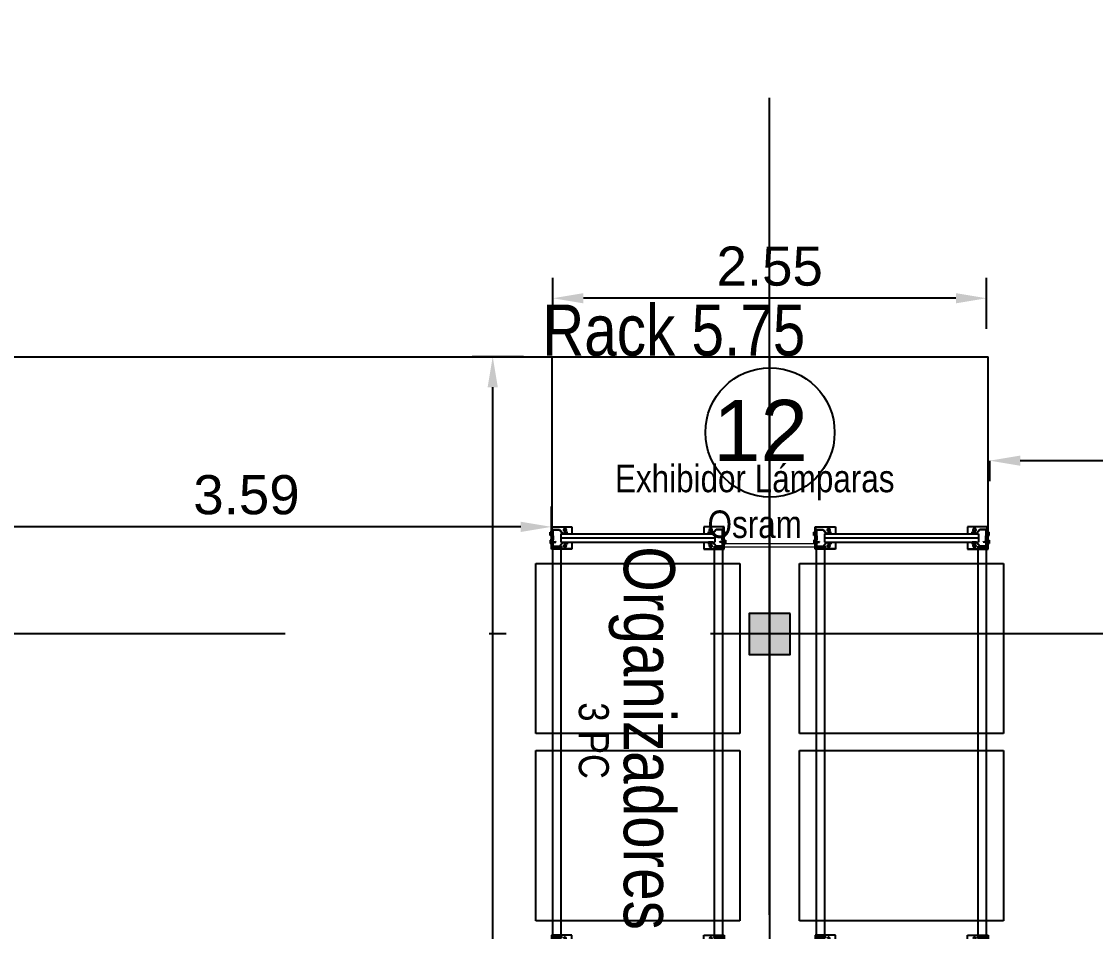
# Model space of a CAD drawing. Header units: metres. Extents: x 0 to 8715937, y -236336 to 216.
# Drawn here: x 136.25 to 142.56, y 85.28 to 90.63 of the extents above; entities that cross this region are included whole.
import ezdxf

# ---------------------------------------------------------------- set-up
doc = ezdxf.new("R2010")
doc.units = ezdxf.units.M
doc.header["$MEASUREMENT"] = 0
doc.header["$PDMODE"] = 3
doc.linetypes.add('ACAD_ISO10W100', pattern=[18, 12, -3, 0, -3])
for name, color, linetype in [('0-BLOCK-EQUIPAMIENTO', 7, 'Continuous'), ('0-BLOCK-ESTRUCTURA', 7, 'Continuous'), ('AAA BAST', 5, 'Continuous'), ('AAA CONECT', 3, 'Continuous'), ('AAA LARG', 1, 'Continuous'), ('AAA PALLETS', 7, 'Continuous'), ('AAA TEXTO', 7, 'Continuous'), ('COLUMNAS', 210, 'Continuous'), ('COLUMNAS HATCH', 251, 'Continuous'), ('COTAS INTERIORES', 2, 'Continuous'), ('EJES', 251, 'ACAD_ISO10W100'), ('INSTALACIONES', 165, 'Continuous'), ('TEXTO', 7, 'Continuous')]:
    doc.layers.add(name, color=color, linetype=linetype)
doc.styles.add('AR', font='arial.ttf')
doc.styles.get("Standard").update_dxf_attribs({"font": 'arial.ttf'})
doc.dimstyles.new('CotaLoc0', dxfattribs={"dimtxt": 0.23, "dimasz": 0.18, "dimexe": 0.12, "dimexo": 0.37, "dimgap": 0.07, "dimtad": 1, "dimzin": 0, "dimdsep": 46, "dimtxsty": 'AR', "dimcen": 0.9, "dimclrd": 251, "dimclre": 251, "dimadec": 0, "dimazin": 0, "dimtfac": 1, "dimtofl": 0, "dimtmove": 1, "dimatfit": 3, "dimfxl": 0.18, "dimtolj": 1, "dimtzin": 0, "dimarcsym": 1})

# ---------------------------------------------------------------- blocks, each defined once
blk = doc.blocks.new('COLUMNA 0.24 x 0.24')
at = {"layer": 'COLUMNAS HATCH', "ltscale": 0.1}
blk.add_hatch(color=256, dxfattribs=at).paths.add_polyline_path([(0, 0.24), (0.24, 0.24), (0.24, 0), (0, 0)])
at = {"layer": 'COLUMNAS', "ltscale": 0.1}
blk.add_lwpolyline([(0, 0.24), (0.24, 0.24), (0.24, 0), (0, 0)], close=True, dxfattribs=at)
blk = doc.blocks.new('DPM-ESTRUCTURA')
at = {"layer": 'EJES', "ltscale": 0.4}
for p, q in [((52.9278, 41.5801), (52.9278, 112.3301)), ((108.48, 87.0301), (16.48, 87.0301))]:
    blk.add_line(p, q, dxfattribs=at)
at = {"layer": 'COLUMNAS', "xscale": -1}
blk.add_blockref('COLUMNA 0.24 x 0.24', (53.0478, 86.9101), dxfattribs=at)
blk = doc.blocks.new('1A MODULO SIMPLE')
at = {"layer": 'AAA BAST'}
for points in [[(-2.1307, 1.015), (-2.1307, 1.017), (-2.1407, 1.017), (-2.1407, 1.04), (-2.1167, 1.06), (-2.1167, 1.1), (-2.1567, 1.1), (-2.1567, 1.098), (-2.1767, 1.098), (-2.1767, 1.1), (-2.2167, 1.1), (-2.2167, 1.06), (-2.1927, 1.04), (-2.1927, 1.017), (-2.2027, 1.017), (-2.2027, 1.015), (-2.1907, 1.015), (-2.1907, 1.0409), (-2.2147, 1.0609), (-2.2147, 1.098), (-2.1787, 1.098), (-2.1787, 1.096), (-2.1547, 1.096), (-2.1547, 1.098), (-2.1187, 1.098), (-2.1187, 1.0609), (-2.1427, 1.0409), (-2.1427, 1.015)], [(0.1973, 1.015), (0.1973, 1.017), (0.2073, 1.017), (0.2073, 1.04), (0.1833, 1.06), (0.1833, 1.1), (0.2233, 1.1), (0.2233, 1.098), (0.2433, 1.098), (0.2433, 1.1), (0.2833, 1.1), (0.2833, 1.06), (0.2593, 1.04), (0.2593, 1.017), (0.2693, 1.017), (0.2693, 1.015), (0.2573, 1.015), (0.2573, 1.0409), (0.2813, 1.0609), (0.2813, 1.098), (0.2453, 1.098), (0.2453, 1.096), (0.2213, 1.096), (0.2213, 1.098), (0.1853, 1.098), (0.1853, 1.0609), (0.2093, 1.0409), (0.2093, 1.015)], [(-2.1307, 0.185), (-2.1307, 0.183), (-2.1407, 0.183), (-2.1407, 0.16), (-2.1167, 0.14), (-2.1167, 0.1), (-2.1567, 0.1), (-2.1567, 0.102), (-2.1767, 0.102), (-2.1767, 0.1), (-2.2167, 0.1), (-2.2167, 0.14), (-2.1927, 0.16), (-2.1927, 0.183), (-2.2027, 0.183), (-2.2027, 0.185), (-2.1907, 0.185), (-2.1907, 0.1591), (-2.2147, 0.1391), (-2.2147, 0.102), (-2.1787, 0.102), (-2.1787, 0.104), (-2.1547, 0.104), (-2.1547, 0.102), (-2.1187, 0.102), (-2.1187, 0.1391), (-2.1427, 0.1591), (-2.1427, 0.185)], [(0.1973, 0.185), (0.1973, 0.183), (0.2073, 0.183), (0.2073, 0.16), (0.1833, 0.14), (0.1833, 0.1), (0.2233, 0.1), (0.2233, 0.102), (0.2433, 0.102), (0.2433, 0.1), (0.2833, 0.1), (0.2833, 0.14), (0.2593, 0.16), (0.2593, 0.183), (0.2693, 0.183), (0.2693, 0.185), (0.2573, 0.185), (0.2573, 0.1591), (0.2813, 0.1391), (0.2813, 0.102), (0.2453, 0.102), (0.2453, 0.104), (0.2213, 0.104), (0.2213, 0.102), (0.1853, 0.102), (0.1853, 0.1391), (0.2093, 0.1591), (0.2093, 0.185)]]:
    blk.add_hatch(color=251, dxfattribs=at).paths.add_polyline_path(points)
at = {"layer": 'AAA BAST', "color": 251}
for p, q in [((-2.2167, 1.1082), (-2.2317, 1.1082)), ((-2.2317, 1.1082), (-2.2317, 0.9882)), ((-2.2167, 1.1032), (-2.2317, 1.1032)), ((-2.1167, 1.1082), (-2.2167, 1.1082)), ((-2.2167, 1.1082), (-2.2167, 1.1032)), ((-2.2167, 1.1032), (-2.1167, 1.1032)), ((-2.1767, 1.1), (-2.2167, 1.1)), ((-2.2167, 1.1), (-2.2167, 1.06)), ((-2.2147, 1.098), (-2.2147, 1.0609)), ((-2.1787, 1.098), (-2.2147, 1.098)), ((-2.2067, 1.1), (-2.2067, 1.1032)), ((-2.2067, 1.1032), (-2.1737, 1.1032)), ((-2.1802, 1.1152), (-2.2002, 1.1152)), ((-2.2002, 1.1082), (-2.2002, 1.1152)), ((-2.1902, 1.1082), (-2.1902, 1.1152)), ((-2.1802, 1.1082), (-2.1802, 1.1152)), ((-2.1787, 1.098), (-2.1787, 1.096)), ((-2.1547, 1.096), (-2.1787, 1.096)), ((-2.1767, 1.1), (-2.1767, 1.098)), ((-2.1767, 1.1), (-2.1737, 1.1)), ((-2.1567, 1.098), (-2.1767, 1.098)), ((-2.1737, 1.1), (-2.1737, 1.1032)), ((-2.1597, 1.1), (-2.1597, 1.1032)), ((-2.1567, 1.1), (-2.1597, 1.1)), ((-2.1167, 1.1), (-2.1567, 1.1)), ((-2.1567, 1.1), (-2.1567, 1.098)), ((-2.1187, 1.098), (-2.1547, 1.098)), ((-2.1547, 1.098), (-2.1547, 1.096)), ((-2.1532, 1.1152), (-2.1332, 1.1152)), ((-2.1532, 1.1082), (-2.1532, 1.1152)), ((-2.1432, 1.1082), (-2.1432, 1.1152)), ((-2.1332, 1.1082), (-2.1332, 1.1152)), ((-2.1267, 1.1), (-2.1267, 1.1032)), ((-2.1187, 1.098), (-2.1187, 1.0609)), ((-2.1167, 1.1032), (-2.1167, 1.1082)), ((-2.1017, 1.1082), (-2.1167, 1.1082)), ((-2.1167, 1.1032), (-2.1017, 1.1032)), ((-2.1167, 1.1), (-2.1167, 1.06)), ((-2.1017, 0.9882), (-2.1017, 1.1082)), ((0.1683, 0.9882), (0.1683, 1.1082)), ((0.1683, 1.1082), (0.1833, 1.1082)), ((0.1833, 1.1032), (0.1683, 1.1032)), ((0.1833, 1.1032), (0.1833, 1.1082)), ((0.1833, 1.1082), (0.2833, 1.1082)), ((0.2833, 1.1032), (0.1833, 1.1032)), ((0.1833, 1.1), (0.2233, 1.1)), ((0.1833, 1.1), (0.1833, 1.06)), ((0.1853, 1.098), (0.1853, 1.0609)), ((0.1853, 1.098), (0.2213, 1.098)), ((0.1933, 1.1), (0.1933, 1.1032)), ((0.2198, 1.1152), (0.1998, 1.1152)), ((0.1998, 1.1082), (0.1998, 1.1152)), ((0.2098, 1.1082), (0.2098, 1.1152)), ((0.2198, 1.1082), (0.2198, 1.1152)), ((0.2213, 1.098), (0.2213, 1.096)), ((0.2213, 1.096), (0.2453, 1.096)), ((0.2233, 1.1), (0.2233, 1.098)), ((0.2233, 1.1), (0.2263, 1.1)), ((0.2233, 1.098), (0.2433, 1.098)), ((0.2263, 1.1), (0.2263, 1.1032)), ((0.2403, 1.1), (0.2403, 1.1032)), ((0.2733, 1.1032), (0.2403, 1.1032)), ((0.2433, 1.1), (0.2403, 1.1)), ((0.2433, 1.1), (0.2833, 1.1)), ((0.2433, 1.1), (0.2433, 1.098)), ((0.2453, 1.098), (0.2813, 1.098)), ((0.2453, 1.098), (0.2453, 1.096)), ((0.2468, 1.1152), (0.2668, 1.1152)), ((0.2468, 1.1082), (0.2468, 1.1152)), ((0.2568, 1.1082), (0.2568, 1.1152)), ((0.2668, 1.1082), (0.2668, 1.1152)), ((0.2733, 1.1), (0.2733, 1.1032)), ((0.2813, 1.098), (0.2813, 1.0609)), ((0.2833, 1.1082), (0.2833, 1.1032)), ((0.2833, 1.1082), (0.2983, 1.1082)), ((0.2833, 1.1032), (0.2983, 1.1032)), ((0.2833, 1.1), (0.2833, 1.06)), ((0.2983, 1.1082), (0.2983, 0.9882)), ((-2.2167, 1.06), (-2.1927, 1.04)), ((-2.2147, 1.0609), (-2.1907, 1.0409)), ((-2.1927, 1.017), (-2.2027, 1.017)), ((-2.2027, 1.017), (-2.2027, 1.015)), ((-2.1907, 1.015), (-2.2027, 1.015)), ((-2.1927, 1.036), (-2.1977, 1.036)), ((-2.1977, 1.021), (-2.1977, 1.036)), ((-2.1927, 1.0285), (-2.1977, 1.0285)), ((-2.1927, 1.021), (-2.1977, 1.021)), ((-2.1927, 1.04), (-2.1927, 1.017)), ((-2.1907, 1.053), (-2.1667, 1.053)), ((-2.1907, 0.147), (-2.1907, 1.053)), ((-2.1907, 1.0409), (-2.1907, 1.015)), ((-2.1667, 1.053), (-2.1427, 1.053)), ((-2.1667, 0.147), (-2.1667, 1.053)), ((-2.1187, 1.0609), (-2.1427, 1.0409)), ((-2.1427, 0.147), (-2.1427, 1.053)), ((-2.1427, 1.0409), (-2.1427, 1.015)), ((-2.1427, 1.015), (-2.1307, 1.015)), ((-2.1167, 1.06), (-2.1407, 1.04)), ((-2.1407, 1.04), (-2.1407, 1.017)), ((-2.1357, 1.036), (-2.1407, 1.036)), ((-2.1407, 1.021), (-2.1407, 1.036)), ((-2.1357, 1.0285), (-2.1407, 1.0285)), ((-2.1357, 1.021), (-2.1407, 1.021)), ((-2.1407, 1.017), (-2.1307, 1.017)), ((-2.1357, 1.021), (-2.1357, 1.036)), ((-2.1357, 1.0328), (-2.1307, 1.0328)), ((-2.1357, 1.0243), (-2.1307, 1.0243)), ((-2.1307, 1.0243), (-2.1307, 1.0328)), ((-2.1307, 1.015), (-2.1307, 1.017)), ((0.1833, 1.06), (0.2073, 1.04)), ((0.1853, 1.0609), (0.2093, 1.0409)), ((0.2023, 1.0328), (0.1973, 1.0328)), ((0.1973, 1.0243), (0.1973, 1.0328)), ((0.2023, 1.0243), (0.1973, 1.0243)), ((0.2073, 1.017), (0.1973, 1.017)), ((0.1973, 1.015), (0.1973, 1.017)), ((0.2093, 1.015), (0.1973, 1.015)), ((0.2023, 1.036), (0.2073, 1.036)), ((0.2023, 1.021), (0.2023, 1.036)), ((0.2023, 1.0285), (0.2073, 1.0285)), ((0.2023, 1.021), (0.2073, 1.021)), ((0.2073, 1.04), (0.2073, 1.017)), ((0.2073, 1.021), (0.2073, 1.036)), ((0.2333, 1.053), (0.2093, 1.053)), ((0.2093, 0.147), (0.2093, 1.053)), ((0.2093, 1.0409), (0.2093, 1.015)), ((0.2573, 1.053), (0.2333, 1.053)), ((0.2333, 0.147), (0.2333, 1.053)), ((0.2813, 1.0609), (0.2573, 1.0409)), ((0.2573, 0.147), (0.2573, 1.053)), ((0.2573, 1.0409), (0.2573, 1.015)), ((0.2573, 1.015), (0.2693, 1.015)), ((0.2833, 1.06), (0.2593, 1.04)), ((0.2593, 1.04), (0.2593, 1.017)), ((0.2593, 1.036), (0.2643, 1.036)), ((0.2593, 1.0285), (0.2643, 1.0285)), ((0.2593, 1.021), (0.2643, 1.021)), ((0.2593, 1.017), (0.2693, 1.017)), ((0.2643, 1.021), (0.2643, 1.036)), ((0.2693, 1.017), (0.2693, 1.015)), ((-2.2317, 0.9882), (-2.1907, 0.9882)), ((-2.1427, 0.9882), (-2.1017, 0.9882)), ((0.2093, 0.9882), (0.1683, 0.9882)), ((0.2983, 0.9882), (0.2573, 0.9882)), ((-2.2317, 0.0918), (-2.2317, 0.2118)), ((-2.2317, 0.2118), (-2.1907, 0.2118)), ((-2.1427, 0.2118), (-2.1017, 0.2118)), ((-2.1017, 0.2118), (-2.1017, 0.0918)), ((0.2093, 0.2118), (0.1683, 0.2118)), ((0.1683, 0.2118), (0.1683, 0.0918)), ((0.2983, 0.2118), (0.2573, 0.2118)), ((0.2983, 0.0918), (0.2983, 0.2118)), ((-2.2167, 0.14), (-2.1927, 0.16)), ((-2.2167, 0.1), (-2.2167, 0.14)), ((-2.2147, 0.1391), (-2.1907, 0.1591)), ((-2.2147, 0.102), (-2.2147, 0.1391)), ((-2.1907, 0.185), (-2.2027, 0.185)), ((-2.2027, 0.183), (-2.2027, 0.185)), ((-2.1927, 0.183), (-2.2027, 0.183)), ((-2.1927, 0.1801), (-2.1977, 0.1801)), ((-2.1977, 0.1651), (-2.1977, 0.1801)), ((-2.1927, 0.1726), (-2.1977, 0.1726)), ((-2.1927, 0.1651), (-2.1977, 0.1651)), ((-2.1927, 0.16), (-2.1927, 0.183)), ((-2.1907, 0.1591), (-2.1907, 0.185)), ((-2.1907, 0.147), (-2.1667, 0.147)), ((-2.1667, 0.147), (-2.1427, 0.147)), ((-2.1427, 0.1591), (-2.1427, 0.185)), ((-2.1427, 0.185), (-2.1307, 0.185)), ((-2.1187, 0.1391), (-2.1427, 0.1591)), ((-2.1407, 0.16), (-2.1407, 0.183)), ((-2.1407, 0.183), (-2.1307, 0.183)), ((-2.1357, 0.1801), (-2.1407, 0.1801)), ((-2.1407, 0.1651), (-2.1407, 0.1801)), ((-2.1357, 0.1726), (-2.1407, 0.1726)), ((-2.1357, 0.1651), (-2.1407, 0.1651)), ((-2.1167, 0.14), (-2.1407, 0.16)), ((-2.1357, 0.1651), (-2.1357, 0.1801)), ((-2.1357, 0.1768), (-2.1307, 0.1768)), ((-2.1357, 0.1683), (-2.1307, 0.1683)), ((-2.1307, 0.185), (-2.1307, 0.183)), ((-2.1307, 0.1683), (-2.1307, 0.1768)), ((-2.1187, 0.102), (-2.1187, 0.1391)), ((-2.1167, 0.1), (-2.1167, 0.14)), ((0.1833, 0.14), (0.2073, 0.16)), ((0.1833, 0.1), (0.1833, 0.14)), ((0.1853, 0.1391), (0.2093, 0.1591)), ((0.1853, 0.102), (0.1853, 0.1391)), ((0.2093, 0.185), (0.1973, 0.185)), ((0.1973, 0.185), (0.1973, 0.183)), ((0.2073, 0.183), (0.1973, 0.183)), ((0.2023, 0.1768), (0.1973, 0.1768)), ((0.1973, 0.1683), (0.1973, 0.1768)), ((0.2023, 0.1683), (0.1973, 0.1683)), ((0.2023, 0.1801), (0.2073, 0.1801)), ((0.2023, 0.1651), (0.2023, 0.1801)), ((0.2023, 0.1726), (0.2073, 0.1726)), ((0.2023, 0.1651), (0.2073, 0.1651)), ((0.2073, 0.16), (0.2073, 0.183)), ((0.2073, 0.1651), (0.2073, 0.1801)), ((0.2093, 0.1591), (0.2093, 0.185)), ((0.2333, 0.147), (0.2093, 0.147)), ((0.2573, 0.147), (0.2333, 0.147)), ((0.2573, 0.1591), (0.2573, 0.185)), ((0.2573, 0.185), (0.2693, 0.185)), ((0.2813, 0.1391), (0.2573, 0.1591)), ((0.2593, 0.16), (0.2593, 0.183)), ((0.2593, 0.183), (0.2693, 0.183)), ((0.2593, 0.1801), (0.2643, 0.1801)), ((0.2593, 0.1726), (0.2643, 0.1726)), ((0.2593, 0.1651), (0.2643, 0.1651)), ((0.2833, 0.14), (0.2593, 0.16)), ((0.2643, 0.1651), (0.2643, 0.1801)), ((0.2693, 0.183), (0.2693, 0.185)), ((0.2813, 0.102), (0.2813, 0.1391)), ((0.2833, 0.1), (0.2833, 0.14)), ((-2.2167, 0.0968), (-2.2317, 0.0968)), ((-2.2167, 0.0918), (-2.2317, 0.0918)), ((-2.1767, 0.1), (-2.2167, 0.1)), ((-2.2167, 0.0968), (-2.1167, 0.0968)), ((-2.2167, 0.0918), (-2.2167, 0.0968)), ((-2.1167, 0.0918), (-2.2167, 0.0918)), ((-2.1787, 0.102), (-2.2147, 0.102)), ((-2.2067, 0.1), (-2.2067, 0.0968)), ((-2.2067, 0.0968), (-2.1737, 0.0968)), ((-2.2002, 0.0918), (-2.2002, 0.0848)), ((-2.1802, 0.0848), (-2.2002, 0.0848)), ((-2.1902, 0.0918), (-2.1902, 0.0848)), ((-2.1802, 0.0918), (-2.1802, 0.0848)), ((-2.1787, 0.102), (-2.1787, 0.104)), ((-2.1547, 0.104), (-2.1787, 0.104)), ((-2.1567, 0.102), (-2.1767, 0.102)), ((-2.1767, 0.1), (-2.1767, 0.102)), ((-2.1767, 0.1), (-2.1737, 0.1)), ((-2.1737, 0.1), (-2.1737, 0.0968)), ((-2.1597, 0.1), (-2.1597, 0.0968)), ((-2.1567, 0.1), (-2.1597, 0.1)), ((-2.1567, 0.1), (-2.1567, 0.102)), ((-2.1167, 0.1), (-2.1567, 0.1)), ((-2.1547, 0.102), (-2.1547, 0.104)), ((-2.1187, 0.102), (-2.1547, 0.102)), ((-2.1532, 0.0918), (-2.1532, 0.0848)), ((-2.1532, 0.0848), (-2.1332, 0.0848)), ((-2.1432, 0.0918), (-2.1432, 0.0848)), ((-2.1332, 0.0918), (-2.1332, 0.0848)), ((-2.1267, 0.1), (-2.1267, 0.0968)), ((-2.1167, 0.0968), (-2.1167, 0.0918)), ((-2.1167, 0.0968), (-2.1017, 0.0968)), ((-2.1017, 0.0918), (-2.1167, 0.0918)), ((0.1833, 0.0968), (0.1683, 0.0968)), ((0.1683, 0.0918), (0.1833, 0.0918)), ((0.1833, 0.1), (0.2233, 0.1)), ((0.2833, 0.0968), (0.1833, 0.0968)), ((0.1833, 0.0968), (0.1833, 0.0918)), ((0.1833, 0.0918), (0.2833, 0.0918)), ((0.1853, 0.102), (0.2213, 0.102)), ((0.1933, 0.1), (0.1933, 0.0968)), ((0.1998, 0.0918), (0.1998, 0.0848)), ((0.2198, 0.0848), (0.1998, 0.0848)), ((0.2098, 0.0918), (0.2098, 0.0848)), ((0.2198, 0.0918), (0.2198, 0.0848)), ((0.2213, 0.102), (0.2213, 0.104)), ((0.2213, 0.104), (0.2453, 0.104)), ((0.2233, 0.102), (0.2433, 0.102)), ((0.2233, 0.1), (0.2233, 0.102)), ((0.2233, 0.1), (0.2263, 0.1)), ((0.2263, 0.1), (0.2263, 0.0968)), ((0.2403, 0.1), (0.2403, 0.0968)), ((0.2433, 0.1), (0.2403, 0.1)), ((0.2733, 0.0968), (0.2403, 0.0968)), ((0.2433, 0.1), (0.2433, 0.102)), ((0.2433, 0.1), (0.2833, 0.1)), ((0.2453, 0.102), (0.2453, 0.104)), ((0.2453, 0.102), (0.2813, 0.102)), ((0.2468, 0.0918), (0.2468, 0.0848)), ((0.2468, 0.0848), (0.2668, 0.0848)), ((0.2568, 0.0918), (0.2568, 0.0848)), ((0.2668, 0.0918), (0.2668, 0.0848)), ((0.2733, 0.1), (0.2733, 0.0968)), ((0.2833, 0.0918), (0.2833, 0.0968)), ((0.2833, 0.0968), (0.2983, 0.0968)), ((0.2833, 0.0918), (0.2983, 0.0918))]:
    blk.add_line(p, q, dxfattribs=at)
for centre in [(-2.2141, 1.0285), (-2.1192, 1.0285), (0.1859, 1.0285), (0.2808, 1.0285), (-2.2141, 0.1715), (-2.1192, 0.1715), (0.1859, 0.1715), (0.2808, 0.1715)]:
    blk.add_circle(centre, 0.0075, dxfattribs=at)
at = {"layer": 'AAA LARG', "color": 251}
for p, q in [((-2.1407, 1.105), (-2.1454, 1.0829)), ((-2.1422, 1.0822), (-2.1454, 1.0829)), ((-2.1381, 1.1018), (-2.1422, 1.0822)), ((-2.1407, 1.105), (-2.1117, 1.105)), ((-2.1149, 1.1018), (-2.1381, 1.1018)), ((-2.1149, 1.045), (-2.1149, 1.1018)), ((-2.1117, 1.105), (-2.1117, 1.045)), ((-2.1117, 1.1), (0.1783, 1.1)), ((0.2073, 1.105), (0.1783, 1.105)), ((0.1783, 1.105), (0.1783, 1.045)), ((0.1815, 1.045), (0.1815, 1.1018)), ((0.1815, 1.1018), (0.2047, 1.1018)), ((0.2047, 1.1018), (0.2089, 1.0822)), ((0.2073, 1.105), (0.212, 1.0829)), ((0.2089, 1.0822), (0.212, 1.0829)), ((-2.1117, 1.045), (-2.1149, 1.045)), ((-2.1117, 1.05), (0.1783, 1.05)), ((0.1783, 1.045), (0.1815, 1.045)), ((-2.1117, 0.155), (-2.1149, 0.155)), ((-2.1149, 0.155), (-2.1149, 0.0982)), ((-2.1117, 0.095), (-2.1117, 0.155)), ((-2.1117, 0.15), (0.1783, 0.15)), ((0.1783, 0.095), (0.1783, 0.155)), ((0.1783, 0.155), (0.1815, 0.155)), ((0.1815, 0.155), (0.1815, 0.0982)), ((-2.1422, 0.1178), (-2.1454, 0.1171)), ((-2.1407, 0.095), (-2.1454, 0.1171)), ((-2.1381, 0.0982), (-2.1422, 0.1178)), ((-2.1407, 0.095), (-2.1117, 0.095)), ((-2.1149, 0.0982), (-2.1381, 0.0982)), ((-2.1117, 0.1), (0.1783, 0.1)), ((0.2073, 0.095), (0.1783, 0.095)), ((0.1815, 0.0982), (0.2047, 0.0982)), ((0.2047, 0.0982), (0.2089, 0.1178)), ((0.2073, 0.095), (0.212, 0.1171)), ((0.2089, 0.1178), (0.212, 0.1171))]:
    blk.add_line(p, q, dxfattribs=at)
at = {"layer": 'AAA PALLETS', "color": 251, "ltscale": 0.21}
for p, q in [((-1.0167, 1.2), (-2.0167, 1.2)), ((-2.0167, 1.2), (-2.0167, 0)), ((-1.0167, 0), (-1.0167, 1.2)), ((0.0833, 1.2), (-0.9167, 1.2)), ((-0.9167, 1.2), (-0.9167, 0)), ((0.0833, 0), (0.0833, 1.2)), ((-2.0167, 0), (-1.0167, 0)), ((-0.9167, 0), (0.0833, 0))]:
    blk.add_line(p, q, dxfattribs=at)
blk = doc.blocks.new('1A MODULO D FTE COL')
at = {"layer": 'AAA CONECT', "color": 251, "lineweight": 5}
for p, q in [((-2.213, 0.5973), (-2.2207, 0.5909)), ((-2.2207, 0.59), (-2.2207, -0.0409)), ((-2.2117, 0.5958), (-2.2187, 0.59)), ((-2.2187, 0.5484), (-2.2187, 0.59)), ((-2.213, 0.5973), (-2.2117, 0.5958)), ((0.187, 0.5973), (0.1793, 0.5909)), ((0.1793, 0.59), (0.1793, -0.0409)), ((0.1883, 0.5958), (0.1813, 0.59)), ((0.1813, 0.5484), (0.1813, 0.59)), ((0.187, 0.5973), (0.1883, 0.5958)), ((-2.2187, 0.5484), (-2.2057, 0.5484)), ((-2.2007, 0.5434), (-2.2057, 0.5484)), ((-2.2007, 0.5434), (-2.2007, 0.0066)), ((0.1813, 0.5484), (0.1943, 0.5484)), ((0.1993, 0.5434), (0.1943, 0.5484)), ((0.1993, 0.5434), (0.1993, 0.0066)), ((-2.2187, 0.0016), (-2.2187, -0.04)), ((-2.2187, 0.0016), (-2.2057, 0.0016)), ((-2.2007, 0.0066), (-2.2057, 0.0016)), ((0.1813, 0.0016), (0.1813, -0.04)), ((0.1813, 0.0016), (0.1943, 0.0016)), ((0.1993, 0.0066), (0.1943, 0.0016)), ((-2.213, -0.0473), (-2.2207, -0.0409)), ((-2.2117, -0.0458), (-2.2187, -0.04)), ((-2.213, -0.0473), (-2.2117, -0.0458)), ((0.187, -0.0473), (0.1793, -0.0409)), ((0.1883, -0.0458), (0.1813, -0.04)), ((0.187, -0.0473), (0.1883, -0.0458))]:
    blk.add_line(p, q, dxfattribs=at)
at = {"layer": 'AAA BAST', "color": 251, "lineweight": 5}
for p in [(0, 0.45), (0, -1.1)]:
    blk.add_blockref('1A MODULO SIMPLE', p, dxfattribs=at)
blk = doc.blocks.new('*D205')
at = {"layer": 'COTAS INTERIORES', "color": 251, "lineweight": -2, "ltscale": 0.1, "transparency": 16777216}
for p, q in [((51.6533, 88.8228), (51.6533, 89.1228)), ((54.2033, 88.8228), (54.2033, 89.1228)), ((54.0233, 89.0028), (51.8333, 89.0028))]:
    blk.add_line(p, q, dxfattribs=at)
at = {"layer": 'COTAS INTERIORES', "color": 251, "ltscale": 0.1, "transparency": 16777216}
for points in [[(51.8333, 89.0328), (51.8333, 88.9728), (51.6533, 89.0028)], [(54.0233, 89.0328), (54.0233, 88.9728), (54.2033, 89.0028)]]:
    blk.add_solid(points, dxfattribs=at)
at = {"layer": 'Defpoints', "color": 0, "ltscale": 0.1, "transparency": 16777216}
for p in [(51.6533, 89.0028), (51.6533, 87.6443), (54.2033, 87.6443)]:
    blk.add_point(p, dxfattribs=at)
at = {"layer": 'COTAS INTERIORES', "color": 0, "ltscale": 0.1, "transparency": 16777216, "insert": (52.9283, 89.1902), "char_height": 0.23, "attachment_point": 5, "style": 'AR'}
blk.add_mtext('\\A1;2.55', dxfattribs=at)
blk = doc.blocks.new('*D206')
at = {"layer": 'COTAS INTERIORES', "color": 251, "lineweight": -2, "ltscale": 0.1, "transparency": 16777216}
for p, q in [((54.2212, 88.0483), (54.2212, 87.9283)), ((57.6303, 88.0483), (54.4012, 88.0483)), ((57.8103, 88.0483), (57.8103, 87.9283))]:
    blk.add_line(p, q, dxfattribs=at)
at = {"layer": 'COTAS INTERIORES', "color": 251, "ltscale": 0.1, "transparency": 16777216}
for points in [[(54.4012, 88.0783), (54.4012, 88.0183), (54.2212, 88.0483)], [(57.6303, 88.0783), (57.6303, 88.0183), (57.8103, 88.0483)]]:
    blk.add_solid(points, dxfattribs=at)
at = {"layer": 'Defpoints', "color": 0, "ltscale": 0.1, "transparency": 16777216}
for p in [(54.2212, 88.0696), (54.2212, 88.0483), (57.8103, 88.0696)]:
    blk.add_point(p, dxfattribs=at)
at = {"layer": 'COTAS INTERIORES', "color": 0, "ltscale": 0.1, "transparency": 16777216, "insert": (56.0157, 88.2358), "char_height": 0.23, "attachment_point": 5, "style": 'AR'}
blk.add_mtext('\\A1;3.59', dxfattribs=at)
blk = doc.blocks.new('*D139')
at = {"layer": 'COTAS INTERIORES', "color": 251, "lineweight": -2, "ltscale": 0.1, "transparency": 16777216}
for p, q in [((135.7801, 87.6593), (135.7801, 87.7793)), ((139.3651, 87.6593), (139.3651, 87.7793)), ((139.1851, 87.6593), (135.9601, 87.6593))]:
    blk.add_line(p, q, dxfattribs=at)
at = {"layer": 'COTAS INTERIORES', "color": 251, "ltscale": 0.1, "transparency": 16777216}
for points in [[(135.9601, 87.6893), (135.9601, 87.6293), (135.7801, 87.6593)], [(139.1851, 87.6893), (139.1851, 87.6293), (139.3651, 87.6593)]]:
    blk.add_solid(points, dxfattribs=at)
at = {"layer": 'Defpoints', "color": 0, "ltscale": 0.1, "transparency": 16777216}
for p in [(135.7801, 87.6593), (135.7801, 87.6593), (139.3651, 87.6593)]:
    blk.add_point(p, dxfattribs=at)
at = {"layer": 'COTAS INTERIORES', "color": 0, "ltscale": 0.1, "transparency": 16777216, "insert": (137.5726, 87.8468), "char_height": 0.23, "attachment_point": 5, "style": 'AR'}
blk.add_mtext('\\A1;3.59', dxfattribs=at)
blk = doc.blocks.new('*D145')
at = {"layer": 'COTAS INTERIORES', "color": 251, "lineweight": -2, "ltscale": 0.1, "transparency": 16777216}
for p, q in [((139.2001, 88.6593), (138.9001, 88.6593)), ((139.0201, 72.3093), (139.0201, 88.4793)), ((139.2001, 72.1293), (138.9001, 72.1293))]:
    blk.add_line(p, q, dxfattribs=at)
at = {"layer": 'COTAS INTERIORES', "color": 251, "ltscale": 0.1, "transparency": 16777216}
for points in [[(138.9901, 88.4793), (139.0501, 88.4793), (139.0201, 88.6593)], [(138.9901, 72.3093), (139.0501, 72.3093), (139.0201, 72.1293)]]:
    blk.add_solid(points, dxfattribs=at)
at = {"layer": 'Defpoints', "color": 0, "ltscale": 0.1, "transparency": 16777216}
for p in [(139.0201, 88.6593), (140.6508, 88.6593), (140.6483, 72.1293)]:
    blk.add_point(p, dxfattribs=at)
at = {"layer": 'COTAS INTERIORES', "color": 0, "ltscale": 0.1, "transparency": 16777216, "insert": (138.8326, 80.3943), "char_height": 0.23, "attachment_point": 5, "rotation": 90, "style": 'AR'}
blk.add_mtext('\\A1;16.53', dxfattribs=at)
blk = doc.blocks.new('DPM-EQUIPAMIENTO')
at = {"layer": 'AAA TEXTO', "ltscale": 0.21}
blk.add_circle((52.9302, 88.2142), 0.3799, dxfattribs=at)
at = {"layer": 'INSTALACIONES', "ltscale": 0.1}
for p, q in [((51.6501, 87.6593), (51.6501, 88.6593)), ((51.6501, 88.6593), (54.2115, 88.6593)), ((54.2115, 87.6593), (54.2115, 88.6593))]:
    blk.add_line(p, q, dxfattribs=at)
at = {"layer": 'AAA BAST', "xscale": -1, "rotation": 270}
blk.add_blockref('1A MODULO D FTE COL', (52.6533, 87.3609), dxfattribs=at)
at = {"layer": 'TEXTO', "insert": (53.1536, 88.4055), "char_height": 0.35945, "attachment_point": 3}
blk.add_mtext_dynamic_manual_height_columns('12', width=0.346173, gutter_width=12.5, heights=[0], dxfattribs=at)
at = {"layer": 'COTAS INTERIORES', "ltscale": 0.1}
dim = blk.add_linear_dim(base=(51.6533, 89.0028), p1=(54.2033, 87.6443), p2=(51.6533, 87.6443), dimstyle='CotaLoc0', override={"dimfxlon": 1}, dxfattribs=at)
dim.commit()
dim.dimension.update_dxf_attribs({"geometry": '*D205', "text_midpoint": (52.9283, 89.1902)})
dim = blk.add_linear_dim(base=(54.2212, 88.0483), p1=(57.8103, 88.0696), p2=(54.2212, 88.0696), angle=180, dimstyle='CotaLoc0', override={"dimfxlon": 1}, dxfattribs=at)
dim.commit()
dim.dimension.update_dxf_attribs({"geometry": '*D206', "text_midpoint": (56.0157, 88.2358)})

msp = doc.modelspace()

# ---------------------------------------------------------------- hatches: boundary and pattern name
at = {"layer": 'AAA BAST'}
for points in [[(139.4583, 87.5583), (139.4563, 87.5583), (139.4563, 87.5683), (139.4333, 87.5683), (139.4133, 87.5443), (139.3733, 87.5443), (139.3733, 87.5843), (139.3753, 87.5843), (139.3753, 87.6043), (139.3733, 87.6043), (139.3733, 87.6443), (139.4133, 87.6443), (139.4333, 87.6203), (139.4563, 87.6203), (139.4563, 87.6303), (139.4583, 87.6303), (139.4583, 87.6183), (139.4324, 87.6183), (139.4124, 87.6423), (139.3753, 87.6423), (139.3753, 87.6063), (139.3773, 87.6063), (139.3773, 87.5823), (139.3753, 87.5823), (139.3753, 87.5463), (139.4124, 87.5463), (139.4324, 87.5703), (139.4583, 87.5703)], [(140.2883, 87.5583), (140.2903, 87.5583), (140.2903, 87.5683), (140.3133, 87.5683), (140.3333, 87.5443), (140.3733, 87.5443), (140.3733, 87.5843), (140.3713, 87.5843), (140.3713, 87.6043), (140.3733, 87.6043), (140.3733, 87.6443), (140.3333, 87.6443), (140.3133, 87.6203), (140.2903, 87.6203), (140.2903, 87.6303), (140.2883, 87.6303), (140.2883, 87.6183), (140.3142, 87.6183), (140.3342, 87.6423), (140.3713, 87.6423), (140.3713, 87.6063), (140.3693, 87.6063), (140.3693, 87.5823), (140.3713, 87.5823), (140.3713, 87.5463), (140.3342, 87.5463), (140.3142, 87.5703), (140.2883, 87.5703)], [(141.0083, 87.5583), (141.0063, 87.5583), (141.0063, 87.5683), (140.9833, 87.5683), (140.9633, 87.5443), (140.9233, 87.5443), (140.9233, 87.5843), (140.9253, 87.5843), (140.9253, 87.6043), (140.9233, 87.6043), (140.9233, 87.6443), (140.9633, 87.6443), (140.9833, 87.6203), (141.0063, 87.6203), (141.0063, 87.6303), (141.0083, 87.6303), (141.0083, 87.6183), (140.9824, 87.6183), (140.9624, 87.6423), (140.9253, 87.6423), (140.9253, 87.6063), (140.9273, 87.6063), (140.9273, 87.5823), (140.9253, 87.5823), (140.9253, 87.5463), (140.9624, 87.5463), (140.9824, 87.5703), (141.0083, 87.5703)], [(141.8383, 87.5583), (141.8403, 87.5583), (141.8403, 87.5683), (141.8633, 87.5683), (141.8833, 87.5443), (141.9233, 87.5443), (141.9233, 87.5843), (141.9213, 87.5843), (141.9213, 87.6043), (141.9233, 87.6043), (141.9233, 87.6443), (141.8833, 87.6443), (141.8633, 87.6203), (141.8403, 87.6203), (141.8403, 87.6303), (141.8383, 87.6303), (141.8383, 87.6183), (141.8642, 87.6183), (141.8842, 87.6423), (141.9213, 87.6423), (141.9213, 87.6063), (141.9193, 87.6063), (141.9193, 87.5823), (141.9213, 87.5823), (141.9213, 87.5463), (141.8842, 87.5463), (141.8642, 87.5703), (141.8383, 87.5703)]]:
    msp.add_hatch(color=251, dxfattribs=at).paths.add_polyline_path(points)

# ---------------------------------------------------------------- linework, layer by layer
at = {"ltscale": 0.1}
msp.add_lwpolyline([(122.6655, 88.6593), (140.6478, 88.6593), (140.6478, 72.1293), (122.6655, 72.1293)], close=True, dxfattribs=at)
at = {"layer": 'AAA BAST', "color": 251}
for p, q in [((139.3651, 87.6443), (139.3651, 87.6593)), ((139.3651, 87.6593), (139.4851, 87.6593)), ((139.3651, 87.5443), (139.3651, 87.6443)), ((139.3651, 87.6443), (139.3701, 87.6443)), ((139.3701, 87.6443), (139.3701, 87.6593)), ((139.3701, 87.6443), (139.3701, 87.5443)), ((139.3733, 87.6343), (139.3701, 87.6343)), ((139.3701, 87.6343), (139.3701, 87.6013)), ((139.3733, 87.6043), (139.3733, 87.6443)), ((139.3733, 87.6443), (139.4133, 87.6443)), ((139.3753, 87.6423), (139.4124, 87.6423)), ((139.3753, 87.6063), (139.3753, 87.6423)), ((139.4124, 87.6423), (139.4324, 87.6183)), ((139.4133, 87.6443), (139.4333, 87.6203)), ((139.4563, 87.6203), (139.4563, 87.6303)), ((139.4563, 87.6303), (139.4583, 87.6303)), ((139.4583, 87.6183), (139.4583, 87.6303)), ((139.4851, 87.6593), (139.4851, 87.6183)), ((140.3815, 87.6593), (140.2615, 87.6593)), ((140.2615, 87.6593), (140.2615, 87.6183)), ((140.2883, 87.6183), (140.2883, 87.6303)), ((140.2903, 87.6303), (140.2883, 87.6303)), ((140.2903, 87.6203), (140.2903, 87.6303)), ((140.3333, 87.6443), (140.3133, 87.6203)), ((140.3342, 87.6423), (140.3142, 87.6183)), ((140.3733, 87.6443), (140.3333, 87.6443)), ((140.3713, 87.6423), (140.3342, 87.6423)), ((140.3713, 87.6063), (140.3713, 87.6423)), ((140.3733, 87.6043), (140.3733, 87.6443)), ((140.3733, 87.6343), (140.3765, 87.6343)), ((140.3765, 87.6443), (140.3765, 87.6593)), ((140.3765, 87.6443), (140.3765, 87.5443)), ((140.3815, 87.6443), (140.3765, 87.6443)), ((140.3765, 87.6343), (140.3765, 87.6013)), ((140.3815, 87.6443), (140.3815, 87.6593)), ((140.3815, 87.5443), (140.3815, 87.6443)), ((140.9151, 87.6443), (140.9151, 87.6593)), ((140.9151, 87.6593), (141.0351, 87.6593)), ((140.9151, 87.5443), (140.9151, 87.6443)), ((140.9151, 87.6443), (140.9201, 87.6443)), ((140.9201, 87.6443), (140.9201, 87.6593)), ((140.9201, 87.6443), (140.9201, 87.5443)), ((140.9233, 87.6343), (140.9201, 87.6343)), ((140.9201, 87.6343), (140.9201, 87.6013)), ((140.9233, 87.6043), (140.9233, 87.6443)), ((140.9233, 87.6443), (140.9633, 87.6443)), ((140.9253, 87.6423), (140.9624, 87.6423)), ((140.9253, 87.6063), (140.9253, 87.6423)), ((140.9624, 87.6423), (140.9824, 87.6183)), ((140.9633, 87.6443), (140.9833, 87.6203)), ((141.0063, 87.6203), (141.0063, 87.6303)), ((141.0063, 87.6303), (141.0083, 87.6303)), ((141.0083, 87.6183), (141.0083, 87.6303)), ((141.0351, 87.6593), (141.0351, 87.6183)), ((141.9315, 87.6593), (141.8115, 87.6593)), ((141.8115, 87.6593), (141.8115, 87.6183)), ((141.8383, 87.6183), (141.8383, 87.6303)), ((141.8403, 87.6303), (141.8383, 87.6303)), ((141.8403, 87.6203), (141.8403, 87.6303)), ((141.8833, 87.6443), (141.8633, 87.6203)), ((141.8842, 87.6423), (141.8642, 87.6183)), ((141.9233, 87.6443), (141.8833, 87.6443)), ((141.9213, 87.6423), (141.8842, 87.6423)), ((141.9213, 87.6063), (141.9213, 87.6423)), ((141.9233, 87.6043), (141.9233, 87.6443)), ((141.9233, 87.6343), (141.9265, 87.6343)), ((141.9265, 87.6443), (141.9265, 87.6593)), ((141.9265, 87.6443), (141.9265, 87.5443)), ((141.9315, 87.6443), (141.9265, 87.6443)), ((141.9265, 87.6343), (141.9265, 87.6013)), ((141.9315, 87.6443), (141.9315, 87.6593)), ((141.9315, 87.5443), (141.9315, 87.6443)), ((139.3581, 87.6078), (139.3581, 87.6278)), ((139.3651, 87.6278), (139.3581, 87.6278)), ((139.3651, 87.6178), (139.3581, 87.6178)), ((139.3651, 87.6078), (139.3581, 87.6078)), ((139.3581, 87.5808), (139.3581, 87.5608)), ((139.3651, 87.5808), (139.3581, 87.5808)), ((139.3651, 87.5708), (139.3581, 87.5708)), ((139.3733, 87.6013), (139.3701, 87.6013)), ((139.3733, 87.5873), (139.3701, 87.5873)), ((139.3733, 87.6043), (139.3753, 87.6043)), ((139.3733, 87.6043), (139.3733, 87.6013)), ((139.3733, 87.5843), (139.3733, 87.5873)), ((139.3733, 87.5443), (139.3733, 87.5843)), ((139.3733, 87.5843), (139.3753, 87.5843)), ((139.3753, 87.6063), (139.3773, 87.6063)), ((139.3753, 87.5843), (139.3753, 87.6043)), ((139.3753, 87.5463), (139.3753, 87.5823)), ((139.3753, 87.5823), (139.3773, 87.5823)), ((139.3773, 87.5823), (139.3773, 87.6063)), ((139.4124, 87.5463), (139.4324, 87.5703)), ((139.4133, 87.5443), (139.4333, 87.5683)), ((139.4203, 87.6183), (139.4203, 87.5943)), ((139.4203, 87.6183), (140.3263, 87.6183)), ((139.4203, 87.5943), (139.4203, 87.5703)), ((139.4203, 87.5943), (140.3263, 87.5943)), ((139.4203, 87.5703), (140.3263, 87.5703)), ((139.4324, 87.6183), (139.4583, 87.6183)), ((139.4324, 87.5703), (139.4583, 87.5703)), ((139.4333, 87.6203), (139.4563, 87.6203)), ((139.4333, 87.5683), (139.4563, 87.5683)), ((139.4384, 87.6203), (139.4384, 87.6253)), ((139.4384, 87.6253), (139.4534, 87.6253)), ((139.4384, 87.5633), (139.4384, 87.5683)), ((139.4384, 87.5683), (139.4534, 87.5683)), ((139.4459, 87.6203), (139.4459, 87.6253)), ((139.4459, 87.5633), (139.4459, 87.5683)), ((139.4534, 87.6203), (139.4534, 87.6253)), ((139.4534, 87.5633), (139.4534, 87.5683)), ((139.4563, 87.5683), (139.4563, 87.5583)), ((139.4583, 87.5703), (139.4583, 87.5583)), ((139.4851, 87.5703), (139.4851, 87.5293)), ((140.2615, 87.5703), (140.2615, 87.5293)), ((140.3142, 87.6183), (140.2883, 87.6183)), ((140.3142, 87.5703), (140.2883, 87.5703)), ((140.2883, 87.5703), (140.2883, 87.5583)), ((140.3133, 87.6203), (140.2903, 87.6203)), ((140.3133, 87.5683), (140.2903, 87.5683)), ((140.2903, 87.5683), (140.2903, 87.5583)), ((140.2943, 87.6203), (140.2943, 87.6253)), ((140.2943, 87.6253), (140.3093, 87.6253)), ((140.2943, 87.5633), (140.2943, 87.5683)), ((140.2943, 87.5683), (140.3093, 87.5683)), ((140.3018, 87.6203), (140.3018, 87.6253)), ((140.3018, 87.5633), (140.3018, 87.5683)), ((140.3093, 87.6203), (140.3093, 87.6253)), ((140.3093, 87.5633), (140.3093, 87.5683)), ((140.3333, 87.5443), (140.3133, 87.5683)), ((140.3342, 87.5463), (140.3142, 87.5703)), ((140.3263, 87.6183), (140.3263, 87.5943)), ((140.3263, 87.5943), (140.3263, 87.5703)), ((140.3713, 87.6063), (140.3693, 87.6063)), ((140.3693, 87.5823), (140.3693, 87.6063)), ((140.3713, 87.5823), (140.3693, 87.5823)), ((140.3713, 87.5843), (140.3713, 87.6043)), ((140.3733, 87.6043), (140.3713, 87.6043)), ((140.3733, 87.5843), (140.3713, 87.5843)), ((140.3713, 87.5463), (140.3713, 87.5823)), ((140.3733, 87.6043), (140.3733, 87.6013)), ((140.3733, 87.6013), (140.3765, 87.6013)), ((140.3733, 87.5873), (140.3765, 87.5873)), ((140.3733, 87.5843), (140.3733, 87.5873)), ((140.3733, 87.5443), (140.3733, 87.5843)), ((140.3815, 87.6278), (140.3885, 87.6278)), ((140.3815, 87.6178), (140.3885, 87.6178)), ((140.3815, 87.6078), (140.3885, 87.6078)), ((140.3815, 87.5808), (140.3885, 87.5808)), ((140.3815, 87.5708), (140.3885, 87.5708)), ((140.3885, 87.6078), (140.3885, 87.6278)), ((140.3885, 87.5808), (140.3885, 87.5608)), ((140.9081, 87.6078), (140.9081, 87.6278)), ((140.9151, 87.6278), (140.9081, 87.6278)), ((140.9151, 87.6178), (140.9081, 87.6178)), ((140.9151, 87.6078), (140.9081, 87.6078)), ((140.9081, 87.5808), (140.9081, 87.5608)), ((140.9151, 87.5808), (140.9081, 87.5808)), ((140.9151, 87.5708), (140.9081, 87.5708)), ((140.9233, 87.6013), (140.9201, 87.6013)), ((140.9233, 87.5873), (140.9201, 87.5873)), ((140.9233, 87.6043), (140.9253, 87.6043)), ((140.9233, 87.6043), (140.9233, 87.6013)), ((140.9233, 87.5843), (140.9233, 87.5873)), ((140.9233, 87.5443), (140.9233, 87.5843)), ((140.9233, 87.5843), (140.9253, 87.5843)), ((140.9253, 87.6063), (140.9273, 87.6063)), ((140.9253, 87.5843), (140.9253, 87.6043)), ((140.9253, 87.5463), (140.9253, 87.5823)), ((140.9253, 87.5823), (140.9273, 87.5823)), ((140.9273, 87.5823), (140.9273, 87.6063)), ((140.9624, 87.5463), (140.9824, 87.5703)), ((140.9633, 87.5443), (140.9833, 87.5683)), ((140.9703, 87.6183), (140.9703, 87.5943)), ((140.9703, 87.6183), (141.8763, 87.6183)), ((140.9703, 87.5943), (140.9703, 87.5703)), ((140.9703, 87.5943), (141.8763, 87.5943)), ((140.9703, 87.5703), (141.8763, 87.5703)), ((140.9824, 87.6183), (141.0083, 87.6183)), ((140.9824, 87.5703), (141.0083, 87.5703)), ((140.9833, 87.6203), (141.0063, 87.6203)), ((140.9833, 87.5683), (141.0063, 87.5683)), ((140.9884, 87.6203), (140.9884, 87.6253)), ((140.9884, 87.6253), (141.0034, 87.6253)), ((140.9884, 87.5633), (140.9884, 87.5683)), ((140.9884, 87.5683), (141.0034, 87.5683)), ((140.9959, 87.6203), (140.9959, 87.6253)), ((140.9959, 87.5633), (140.9959, 87.5683)), ((141.0034, 87.6203), (141.0034, 87.6253)), ((141.0034, 87.5633), (141.0034, 87.5683)), ((141.0063, 87.5683), (141.0063, 87.5583)), ((141.0083, 87.5703), (141.0083, 87.5583)), ((141.0351, 87.5703), (141.0351, 87.5293)), ((141.8115, 87.5703), (141.8115, 87.5293)), ((141.8642, 87.6183), (141.8383, 87.6183)), ((141.8642, 87.5703), (141.8383, 87.5703)), ((141.8383, 87.5703), (141.8383, 87.5583)), ((141.8633, 87.6203), (141.8403, 87.6203)), ((141.8633, 87.5683), (141.8403, 87.5683)), ((141.8403, 87.5683), (141.8403, 87.5583)), ((141.8443, 87.6203), (141.8443, 87.6253)), ((141.8443, 87.6253), (141.8593, 87.6253)), ((141.8443, 87.5633), (141.8443, 87.5683)), ((141.8443, 87.5683), (141.8593, 87.5683)), ((141.8518, 87.6203), (141.8518, 87.6253)), ((141.8518, 87.5633), (141.8518, 87.5683)), ((141.8593, 87.6203), (141.8593, 87.6253)), ((141.8593, 87.5633), (141.8593, 87.5683)), ((141.8833, 87.5443), (141.8633, 87.5683)), ((141.8842, 87.5463), (141.8642, 87.5703)), ((141.8763, 87.6183), (141.8763, 87.5943)), ((141.8763, 87.5943), (141.8763, 87.5703)), ((141.9213, 87.6063), (141.9193, 87.6063)), ((141.9193, 87.5823), (141.9193, 87.6063)), ((141.9213, 87.5823), (141.9193, 87.5823)), ((141.9213, 87.5843), (141.9213, 87.6043)), ((141.9233, 87.6043), (141.9213, 87.6043)), ((141.9233, 87.5843), (141.9213, 87.5843)), ((141.9213, 87.5463), (141.9213, 87.5823)), ((141.9233, 87.6043), (141.9233, 87.6013)), ((141.9233, 87.6013), (141.9265, 87.6013)), ((141.9233, 87.5873), (141.9265, 87.5873)), ((141.9233, 87.5843), (141.9233, 87.5873)), ((141.9233, 87.5443), (141.9233, 87.5843)), ((141.9315, 87.6278), (141.9385, 87.6278)), ((141.9315, 87.6178), (141.9385, 87.6178)), ((141.9315, 87.6078), (141.9385, 87.6078)), ((141.9315, 87.5808), (141.9385, 87.5808)), ((141.9315, 87.5708), (141.9385, 87.5708)), ((141.9385, 87.6078), (141.9385, 87.6278)), ((141.9385, 87.5808), (141.9385, 87.5608)), ((139.3651, 87.5608), (139.3581, 87.5608)), ((139.3701, 87.5443), (139.3651, 87.5443)), ((139.3651, 87.5293), (139.3651, 87.5443)), ((139.4851, 87.5293), (139.3651, 87.5293)), ((139.3733, 87.5543), (139.3701, 87.5543)), ((139.3701, 87.5443), (139.3701, 87.5293)), ((139.3733, 87.5443), (139.4133, 87.5443)), ((139.3753, 87.5463), (139.4124, 87.5463)), ((139.4384, 87.5633), (139.4534, 87.5633)), ((139.4416, 87.5633), (139.4416, 87.5583)), ((139.4416, 87.5583), (139.4501, 87.5583)), ((139.4501, 87.5633), (139.4501, 87.5583)), ((139.4583, 87.5583), (139.4563, 87.5583)), ((140.2615, 87.5293), (140.3815, 87.5293)), ((140.2883, 87.5583), (140.2903, 87.5583)), ((140.2943, 87.5633), (140.3093, 87.5633)), ((140.2976, 87.5633), (140.2976, 87.5583)), ((140.2976, 87.5583), (140.3061, 87.5583)), ((140.3061, 87.5633), (140.3061, 87.5583)), ((140.3733, 87.5443), (140.3333, 87.5443)), ((140.3713, 87.5463), (140.3342, 87.5463)), ((140.3733, 87.5543), (140.3765, 87.5543)), ((140.3765, 87.5443), (140.3815, 87.5443)), ((140.3765, 87.5443), (140.3765, 87.5293)), ((140.3815, 87.5608), (140.3885, 87.5608)), ((140.3815, 87.5293), (140.3815, 87.5443)), ((140.9151, 87.5608), (140.9081, 87.5608)), ((140.9201, 87.5443), (140.9151, 87.5443)), ((140.9151, 87.5293), (140.9151, 87.5443)), ((141.0351, 87.5293), (140.9151, 87.5293)), ((140.9233, 87.5543), (140.9201, 87.5543)), ((140.9201, 87.5443), (140.9201, 87.5293)), ((140.9233, 87.5443), (140.9633, 87.5443)), ((140.9253, 87.5463), (140.9624, 87.5463)), ((140.9884, 87.5633), (141.0034, 87.5633)), ((140.9916, 87.5633), (140.9916, 87.5583)), ((140.9916, 87.5583), (141.0001, 87.5583)), ((141.0001, 87.5633), (141.0001, 87.5583)), ((141.0083, 87.5583), (141.0063, 87.5583)), ((141.8115, 87.5293), (141.9315, 87.5293)), ((141.8383, 87.5583), (141.8403, 87.5583)), ((141.8443, 87.5633), (141.8593, 87.5633)), ((141.8476, 87.5633), (141.8476, 87.5583)), ((141.8476, 87.5583), (141.8561, 87.5583)), ((141.8561, 87.5633), (141.8561, 87.5583)), ((141.9233, 87.5443), (141.8833, 87.5443)), ((141.9213, 87.5463), (141.8842, 87.5463)), ((141.9233, 87.5543), (141.9265, 87.5543)), ((141.9265, 87.5443), (141.9315, 87.5443)), ((141.9265, 87.5443), (141.9265, 87.5293)), ((141.9315, 87.5608), (141.9385, 87.5608)), ((141.9315, 87.5293), (141.9315, 87.5443))]:
    msp.add_line(p, q, dxfattribs=at)
for centre in [(139.4448, 87.6418), (140.3018, 87.6418), (140.9948, 87.6418), (141.8518, 87.6418), (139.4448, 87.5468), (140.3018, 87.5468), (140.9948, 87.5468), (141.8518, 87.5468)]:
    msp.add_circle(centre, 0.0075, dxfattribs=at)
at = {"layer": 'AAA CONECT', "color": 251, "lineweight": 5}
for p, q in [((140.326, 87.548), (140.3275, 87.5492)), ((140.326, 87.548), (140.3324, 87.5403)), ((140.3275, 87.5492), (140.3333, 87.5423)), ((140.9633, 87.5403), (140.3324, 87.5403)), ((140.3749, 87.5423), (140.3333, 87.5423)), ((140.3799, 87.5603), (140.3749, 87.5553)), ((140.3749, 87.5423), (140.3749, 87.5553)), ((140.9167, 87.5603), (140.3799, 87.5603)), ((140.9167, 87.5603), (140.9217, 87.5553)), ((140.9217, 87.5423), (140.9217, 87.5553)), ((140.9217, 87.5423), (140.9633, 87.5423)), ((140.9691, 87.5492), (140.9633, 87.5423)), ((140.9706, 87.548), (140.9642, 87.5403)), ((140.9706, 87.548), (140.9691, 87.5492))]:
    msp.add_line(p, q, dxfattribs=at)
at = {"layer": 'AAA LARG', "color": 251}
for p, q in [((139.3683, 87.5683), (139.3904, 87.573)), ((139.3683, 87.5683), (139.3683, 87.5393)), ((139.3715, 87.5657), (139.3911, 87.5698)), ((139.3911, 87.5698), (139.3904, 87.573)), ((140.3555, 87.5698), (140.3562, 87.573)), ((140.3751, 87.5657), (140.3555, 87.5698)), ((140.3783, 87.5683), (140.3562, 87.573)), ((140.3783, 87.5683), (140.3783, 87.5393)), ((140.9183, 87.5683), (140.9404, 87.573)), ((140.9183, 87.5683), (140.9183, 87.5393)), ((140.9215, 87.5657), (140.9411, 87.5698)), ((140.9411, 87.5698), (140.9404, 87.573)), ((141.9055, 87.5698), (141.9062, 87.573)), ((141.9251, 87.5657), (141.9055, 87.5698)), ((141.9283, 87.5683), (141.9062, 87.573)), ((141.9283, 87.5683), (141.9283, 87.5393)), ((139.3683, 87.5393), (139.4283, 87.5393)), ((139.3715, 87.5425), (139.3715, 87.5657)), ((139.4283, 87.5425), (139.3715, 87.5425)), ((139.3733, 85.2493), (139.3733, 87.5393)), ((139.4233, 85.2493), (139.4233, 87.5393)), ((139.4283, 87.5393), (139.4283, 87.5425)), ((140.3183, 87.5393), (140.3183, 87.5425)), ((140.3183, 87.5425), (140.3751, 87.5425)), ((140.3783, 87.5393), (140.3183, 87.5393)), ((140.3233, 85.2493), (140.3233, 87.5393)), ((140.3733, 85.2493), (140.3733, 87.5393)), ((140.3751, 87.5425), (140.3751, 87.5657)), ((140.9183, 87.5393), (140.9783, 87.5393)), ((140.9215, 87.5425), (140.9215, 87.5657)), ((140.9783, 87.5425), (140.9215, 87.5425)), ((140.9233, 85.2493), (140.9233, 87.5393)), ((140.9733, 85.2493), (140.9733, 87.5393)), ((140.9783, 87.5393), (140.9783, 87.5425)), ((141.8683, 87.5393), (141.8683, 87.5425)), ((141.8683, 87.5425), (141.9251, 87.5425)), ((141.9283, 87.5393), (141.8683, 87.5393)), ((141.8733, 85.2493), (141.8733, 87.5393)), ((141.9233, 85.2493), (141.9233, 87.5393)), ((141.9251, 87.5425), (141.9251, 87.5657))]:
    msp.add_line(p, q, dxfattribs=at)
at = {"layer": 'AAA PALLETS', "color": 251, "ltscale": 0.21}
for p, q in [((139.2733, 86.4443), (139.2733, 87.4443)), ((139.2733, 87.4443), (140.4733, 87.4443)), ((140.4733, 87.4443), (140.4733, 86.4443)), ((140.8233, 86.4443), (140.8233, 87.4443)), ((140.8233, 87.4443), (142.0233, 87.4443)), ((142.0233, 87.4443), (142.0233, 86.4443)), ((140.4733, 86.4443), (139.2733, 86.4443)), ((142.0233, 86.4443), (140.8233, 86.4443)), ((139.2733, 85.3443), (139.2733, 86.3443)), ((139.2733, 86.3443), (140.4733, 86.3443)), ((140.4733, 86.3443), (140.4733, 85.3443)), ((140.8233, 85.3443), (140.8233, 86.3443)), ((140.8233, 86.3443), (142.0233, 86.3443)), ((142.0233, 86.3443), (142.0233, 85.3443)), ((140.4733, 85.3443), (139.2733, 85.3443)), ((142.0233, 85.3443), (140.8233, 85.3443))]:
    msp.add_line(p, q, dxfattribs=at)

# ---------------------------------------------------------------- block references
at = {"layer": '0-BLOCK-EQUIPAMIENTO'}
msp.add_blockref('DPM-EQUIPAMIENTO', (87.72, 0), dxfattribs=at)
at = {"layer": '0-BLOCK-ESTRUCTURA', "ltscale": 0.1}
msp.add_blockref('DPM-ESTRUCTURA', (87.72, 0), dxfattribs=at)

# ---------------------------------------------------------------- texts
at = {"layer": 'TEXTO', "ltscale": 0.1, "attachment_point": 1, "style": 'AR'}
for s, insert, char_height in [('\\pi1.2872;{\\fArial Narrow|b0|i0|c0|p34;Rack 5.75}', (138.0229, 88.9654), 0.300033), ('\\pi1.2299;{\\fArial Narrow|b0|i0|c0|p34;Exhibidor Lámparas\\P\\pi1.7741;Osram}', (138.5089, 88.0242), 0.161275)]:
    msp.add_mtext_dynamic_manual_height_columns(s, width=4.08123, gutter_width=12.5, heights=[0], dxfattribs=dict(at, insert=insert, char_height=char_height))
at = {"layer": 'TEXTO', "ltscale": 0.1, "attachment_point": 1, "rotation": 270, "style": 'AR'}
for s, insert, char_height in [('{\\fArial Narrow|b0|i0|c0|p34;Organizadores}', (140.0907, 87.5451), 0.300033), ('{\\fArial Narrow|b0|i0|c0|p34;3 PC}', (139.7027, 86.6278), 0.176497)]:
    msp.add_mtext_dynamic_manual_height_columns(s, width=4.08123, gutter_width=12.5, heights=[0], dxfattribs=dict(at, insert=insert, char_height=char_height))

# ---------------------------------------------------------------- dimensions: what is measured, and where the dimension line sits
at = {"layer": 'COTAS INTERIORES', "ltscale": 0.1}
dim = msp.add_linear_dim(base=(139.0201, 88.6593), p1=(140.6483, 72.1293), p2=(140.6508, 88.6593), angle=90, dimstyle='CotaLoc0', override={"dimfxlon": 1}, dxfattribs=at)
dim.commit()
dim.dimension.update_dxf_attribs({"geometry": '*D145', "text_midpoint": (138.8326, 80.3943)})
dim = msp.add_linear_dim(base=(135.7801058119, 87.6592709089), p1=(139.3651058119, 87.6592709089), p2=(135.7801058119, 87.6592709089), dimstyle='CotaLoc0', override={"dimfxlon": 1}, dxfattribs=at)
dim.commit()
dim.dimension.update_dxf_attribs({"geometry": '*D139', "text_midpoint": (137.5726058119, 87.8467811408)})

doc.saveas('drawing.dxf')
